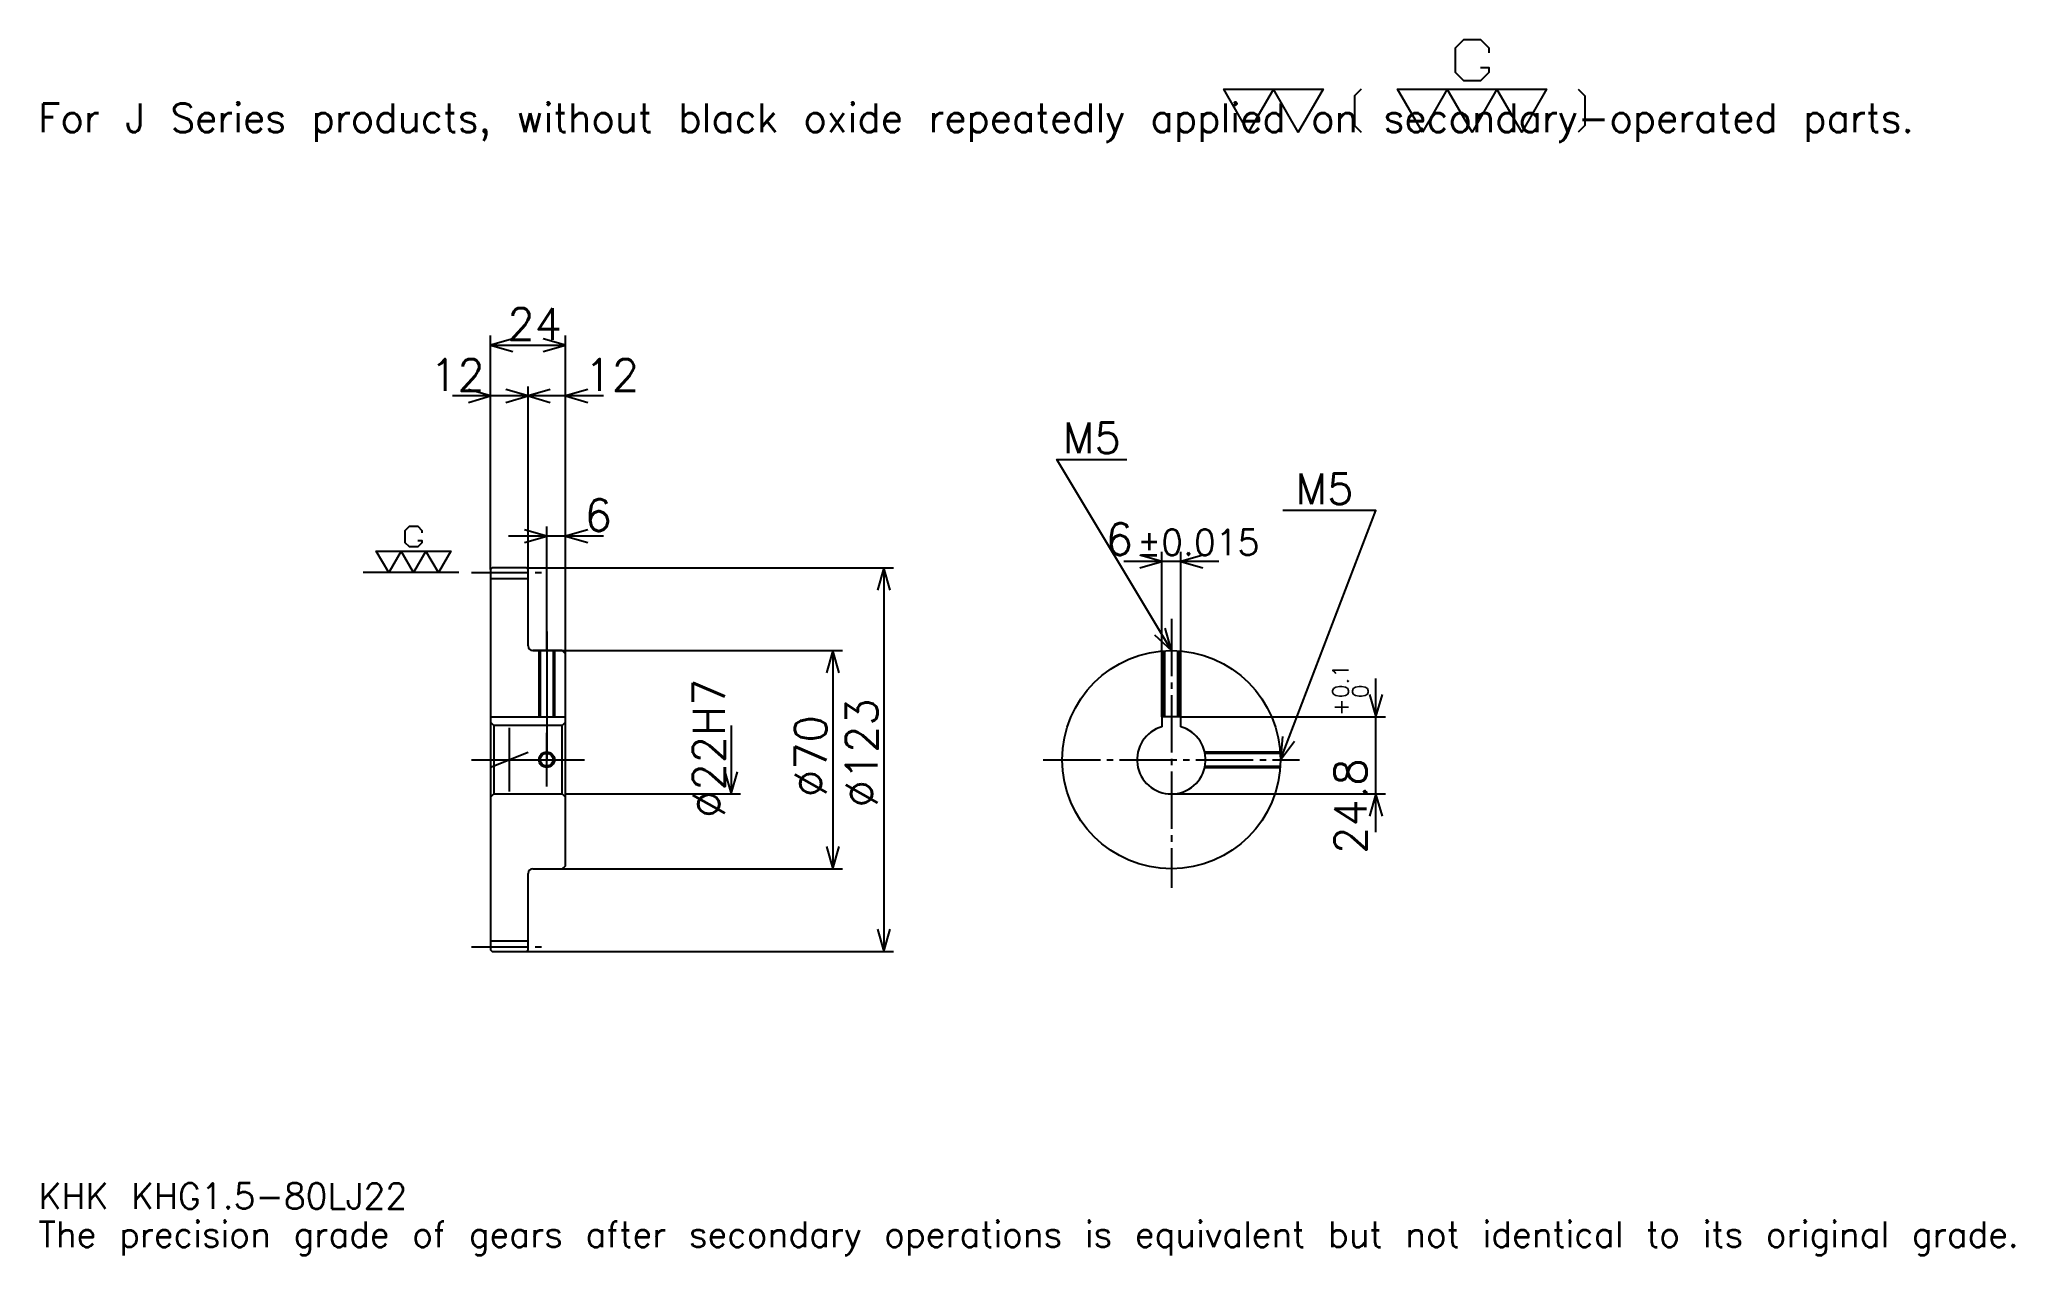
# Model space of a CAD drawing. Extents: x 21 to 654, y 7 to 398.
import ezdxf

# ---------------------------------------------------------------- set-up
doc = ezdxf.new("R2010")
doc.units = 0
doc.linetypes.add('DASHDOT', pattern=[24.521738, 18.391304, -2.043478, 2.043478, -2.043478])
doc.layers.get('0').update_dxf_attribs({"linetype": 'CONTINUOUS'})
doc.layers.add('DASHDOT', color=6, linetype='DASHDOT')
doc.styles.add('KANJI', font='TXT', dxfattribs={"bigfont": 'BIGFONT'})

msp = doc.modelspace()

# ---------------------------------------------------------------- linework, layer by layer
at = {"color": 5}
for p, q in [((165.521729, 228.043488), (165.521729, 302.630432)), ((165.521729, 299.565216), (189.521729, 299.565216)), ((189.521729, 228.043488), (189.521729, 302.630432)), ((177.521729, 228.043488), (177.521729, 286.282623)), ((189.782593, 283.217407), (153.260864, 283.217407)), ((201.782593, 283.217407), (165.260864, 283.217407)), ((183.521729, 228.043488), (183.521729, 241.326096)), ((201.782593, 238.26088), (171.260864, 238.26088)), ((399.173889, 230.152191), (368.652161, 230.152191)), ((380.913025, 180.343491), (380.913025, 233.217407)), ((386.913025, 180.343491), (386.913025, 233.217407)), ((165.521729, 227.543488), (165.521729, 228.043488)), ((177.021729, 228.043488), (189.521729, 228.043488)), ((177.521729, 227.543488), (177.521729, 228.043488)), ((183.521729, 201.543488), (183.521729, 228.043488)), ((183.521729, 201.543488), (183.521729, 228.043488)), ((189.521729, 228.043488), (294.760864, 228.043488)), ((189.521729, 200.543488), (189.521729, 228.043488)), ((291.695648, 228.043488), (291.695648, 105.043488)), ((179.021729, 201.543488), (189.521729, 201.543488)), ((189.521729, 201.543488), (278.413025, 201.543488)), ((275.347809, 201.543488), (275.347809, 131.543488)), ((449.565216, 143.282623), (449.565216, 192.604355)), ((242.652161, 177.543488), (242.652161, 155.543488)), ((386.913025, 180.343491), (452.630432, 180.343491)), ((189.521729, 155.543488), (245.717377, 155.543488)), ((383.913025, 155.543488), (452.630432, 155.543488)), ((179.021729, 131.543488), (189.521729, 131.543488)), ((189.521729, 131.543488), (278.413025, 131.543488)), ((177.021729, 105.043488), (189.521729, 105.043488)), ((189.521729, 105.043488), (294.760864, 105.043488))]:
    msp.add_line(p, q, dxfattribs=at)
at = {"color": 7}
for p, q in [((155.304337, 226.543488), (124.652161, 226.543488)), ((171.521729, 176.76088), (171.521729, 156.326096))]:
    msp.add_line(p, q, dxfattribs=at)
at = {"color": 4}
for p, q in [((165.521729, 224.668488), (177.521729, 224.668488)), ((165.521729, 180.343491), (189.521729, 180.343491)), ((166.521729, 177.543488), (166.521729, 155.543488)), ((188.521729, 177.543488), (189.521729, 178.543488)), ((188.521729, 155.543488), (189.521729, 154.543488)), ((165.521729, 108.418488), (177.521729, 108.418488))]:
    msp.add_line(p, q, dxfattribs=at)
at = {"color": 7}
for points in [[(483.078247, 388.546936), (485.734772, 388.546936), (485.734772, 386.953033), (483.078247, 384.296509), (477.765198, 384.296509), (475.108704, 386.953033), (475.108704, 394.922607), (477.765198, 397.579132), (483.078247, 397.579132), (485.734772, 394.922607), (485.734772, 393.328674)], [(408.695648, 367.82608), (400.726074, 381.639984), (432.60434, 381.639984), (424.634766, 367.82608), (416.665222, 381.639984), (408.695648, 367.82608)], [(444.824341, 381.639984), (442.699127, 379.514771), (442.699127, 369.951294), (444.824341, 367.82608)], [(464.482605, 367.82608), (456.513031, 381.639984), (504.330444, 381.639984), (496.36087, 367.82608), (488.391296, 381.639984), (480.421753, 367.82608), (472.452179, 381.639984), (464.482605, 367.82608)], [(514.425232, 381.639984), (516.550415, 379.514771), (516.550415, 369.951294), (514.425232, 367.82608)], [(142.123901, 236.903931), (143.452164, 236.903931), (143.452164, 236.106964), (142.123901, 234.778702), (139.467377, 234.778702), (138.139114, 236.106964), (138.139114, 240.091751), (139.467377, 241.420013), (142.123901, 241.420013), (143.452164, 240.091751), (143.452164, 239.2948)], [(132.82608, 226.543488), (128.841293, 233.450439), (152.749985, 233.450439), (148.765213, 226.543488), (144.780426, 233.450439), (140.795639, 226.543488), (136.810852, 233.450439), (132.82608, 226.543488)]]:
    msp.add_lwpolyline(points, dxfattribs=at)
at = {"color": 5}
for points in [[(172.673904, 301.608704), (165.521729, 299.565216), (172.673904, 297.521729)], [(182.369553, 297.521729), (189.521729, 299.565216), (182.369553, 301.608704)], [(158.369553, 281.17392), (165.521729, 283.217407), (158.369553, 285.260864)], [(170.369553, 281.17392), (177.521729, 283.217407), (170.369553, 285.260864)], [(184.673904, 285.260864), (177.521729, 283.217407), (184.673904, 281.17392)], [(196.673904, 285.260864), (189.521729, 283.217407), (196.673904, 281.17392)], [(383.913025, 201.543488), (347.130432, 262.847839), (369.608704, 262.847839)], [(418.913025, 166.543488), (449.565216, 246.5), (419.730408, 246.5)], [(176.369553, 236.217407), (183.521729, 238.26088), (176.369553, 240.304352)], [(196.673904, 240.304352), (189.521729, 238.26088), (196.673904, 236.217407)], [(373.760864, 228.108704), (380.913025, 230.152191), (373.760864, 232.195663)], [(394.065216, 232.195663), (386.913025, 230.152191), (394.065216, 228.108704)], [(293.739136, 220.891312), (291.695648, 228.043488), (289.652161, 220.891312)], [(378.481018, 206.625061), (383.913025, 201.543488), (381.985535, 208.727783)], [(277.391296, 194.391312), (275.347809, 201.543488), (273.304321, 194.391312)], [(447.521729, 187.495667), (449.565216, 180.343491), (451.608704, 187.495667)], [(419.565125, 173.953217), (418.913025, 166.543488), (423.381287, 172.490265)], [(240.608673, 162.695663), (242.652161, 155.543488), (244.695648, 162.695663)], [(451.608704, 148.391312), (449.565216, 155.543488), (447.521729, 148.391312)], [(273.304321, 138.695663), (275.347809, 131.543488), (277.391296, 138.695663)], [(289.652161, 112.195663), (291.695648, 105.043488), (293.739136, 112.195663)]]:
    msp.add_lwpolyline(points, dxfattribs=at)
at = {"color": 4}
for points in [[(177.521729, 203.043488), (177.521729, 227.543488), (177.021729, 228.043488), (166.021729, 228.043488), (165.521729, 227.543488), (165.521729, 154.543488)], [(179.021729, 131.543488), (188.521729, 131.543488), (189.521729, 132.543488), (189.521729, 200.543488), (188.521729, 201.543488), (179.021729, 201.543488)], [(181.021729, 201.543488), (181.021729, 180.343491)], [(181.456726, 201.543488), (181.456726, 180.343491)], [(185.586731, 201.543488), (185.586731, 180.343491)], [(186.021729, 201.543488), (186.021729, 180.343491)], [(381.413025, 180.343491), (381.413025, 201.454086)], [(381.848022, 180.343491), (381.848022, 201.482513)], [(385.978027, 180.343491), (385.978027, 201.482513)], [(386.413025, 180.343491), (386.413025, 201.454086)], [(165.521729, 154.543488), (166.521729, 155.543488), (188.521729, 155.543488), (188.521729, 177.543488), (166.521729, 177.543488), (165.521729, 178.543488)], [(386.913025, 177.126495), (386.913025, 180.343491), (380.913025, 180.343491), (380.913025, 177.126495)], [(394.625183, 169.043488), (418.823639, 169.043488)], [(394.717468, 168.60849), (418.852051, 168.60849)], [(394.625183, 164.043488), (418.823639, 164.043488)], [(394.717468, 164.478485), (418.852051, 164.478485)], [(165.521729, 154.543488), (165.521729, 105.543488), (166.021729, 105.043488), (177.021729, 105.043488), (177.521729, 105.543488), (177.521729, 130.043488)]]:
    msp.add_lwpolyline(points, dxfattribs=at)
for centre, radius in [((383.913025, 166.543488), 35), ((183.521729, 166.543488), 2.065)]:
    msp.add_circle(centre, radius, dxfattribs=at)
at = {"color": 7}
msp.add_circle((183.521729, 166.543488), 2.5, dxfattribs=at)
at = {"color": 4}
for centre, radius, start, end in [((179.021729, 203.043488), 1.5, 180, 270), ((383.913025, 166.543488), 11, 105.826620886, 74.173379114), ((179.021729, 130.043488), 1.5, 90, 180)]:
    msp.add_arc(centre, radius, start, end, dxfattribs=at)
at = {"layer": 'DASHDOT', "color": 7}
for p, q in [((159.391296, 226.543488), (183.652161, 226.543488)), ((383.913025, 211.76088), (383.913025, 125.413055)), ((183.521729, 201.543488), (183.521729, 166.543488)), ((159.391296, 166.543488), (195.652161, 166.543488)), ((165.521729, 164.180023), (177.521729, 168.906952)), ((342.782593, 166.543488), (425.043457, 166.543488)), ((159.391296, 106.543488), (183.652161, 106.543488))]:
    msp.add_line(p, q, dxfattribs=at)
for points in [[(183.521729, 207.67392), (183.521729, 174.213058)], [(183.521729, 157.913055), (183.521729, 175.17392)], [(174.891296, 166.543488), (192.152161, 166.543488)]]:
    msp.add_lwpolyline(points, dxfattribs=at)

# ---------------------------------------------------------------- texts
at = {"color": 7, "style": 'KANJI'}
for s, height, p in [('For J Series products, without black oxide repeatedly applied on secondary-operated parts.', 9.195652, (20.434782, 367.82608)), ('24', 10.217391, (170.880417, 301.200012)), ('12', 10.217391, (146.108688, 284.852173)), ('12', 10.217391, (195.652161, 284.852173)), ('M5', 9.808696, (349.173889, 264.891296)), ('M5', 9.808696, (423.817383, 248.543488)), ('6', 10.217391, (195.652161, 239.89566)), ('6', 10.217391, (362.822327, 232.195663)), ('%%p0.015', 8.173913, (372.936279, 232.195663)), ('KHK KHG1.5-80LJ22', 8.173913, (20.434782, 22.47826)), ('The precision grade of gears after secondary operations is equivalent but not identical to its original grade.', 8.173913, (20.434782, 10.217391))]:
    msp.add_text(s, height=height, dxfattribs=at).set_placement(p)
for s, height, p in [('%%c22H7', 10.217391, (240.608673, 147.896744)), ('0.1', 5.108696, (440.778259, 186.276703)), ('%%c123', 10.217391, (289.652161, 151.217407)), ('+', 5.108696, (440.778259, 180.554962)), ('0', 5.108696, (447.113037, 186.276703)), ('%%c70', 10.217391, (273.304321, 154.538055)), ('24.8', 10.217391, (446.5, 136.330048))]:
    msp.add_text(s, height=height, rotation=90, dxfattribs=at).set_placement(p)

doc.saveas('drawing.dxf')
